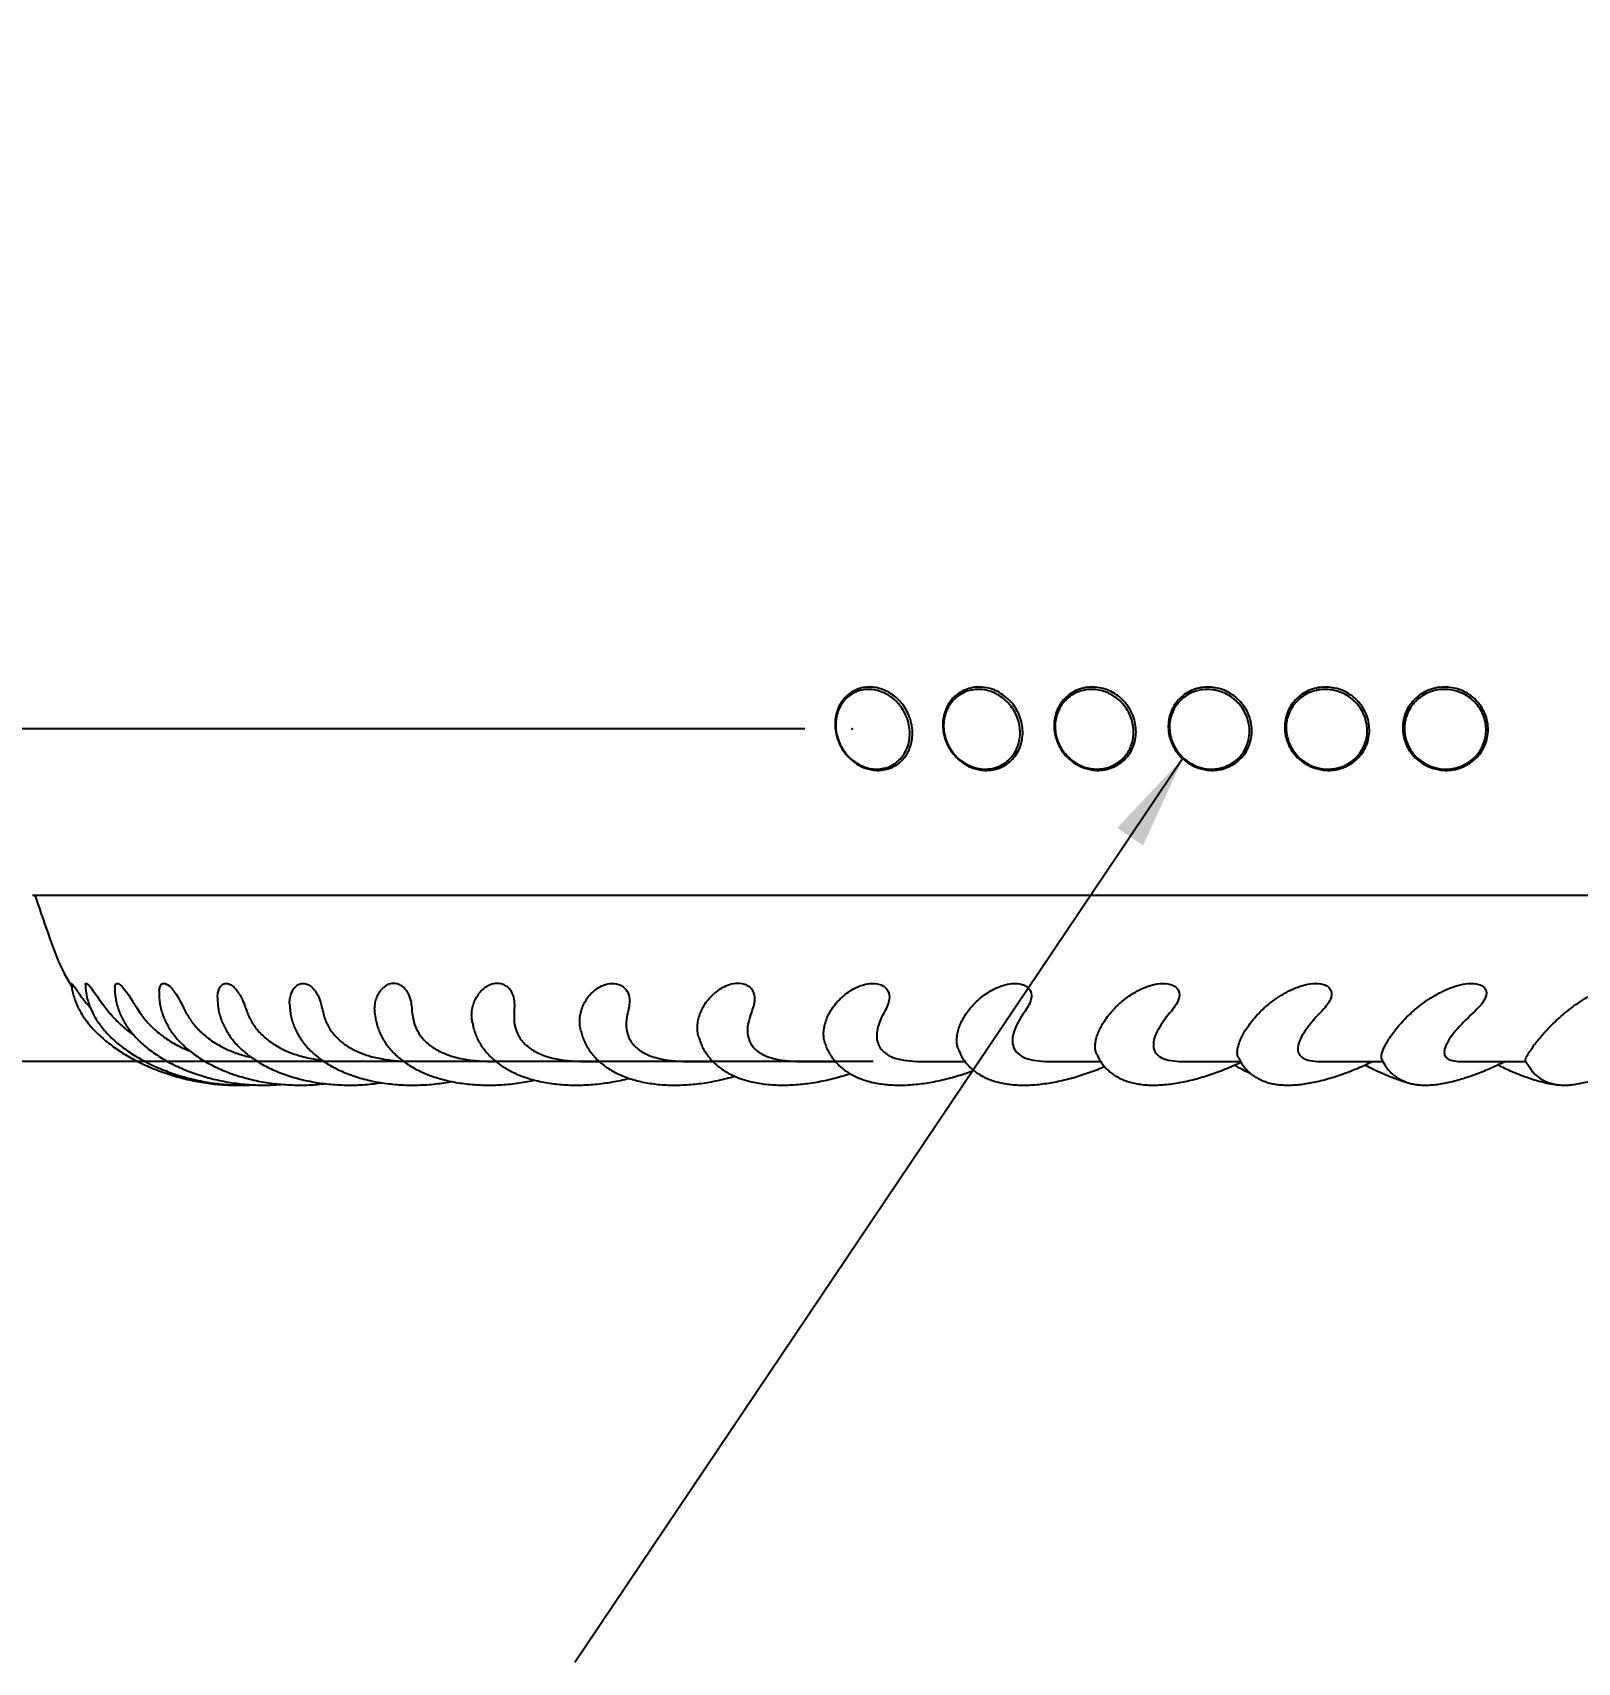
# Model space of a CAD drawing. Header units: millimetres. Extents: x 10 to 459, y 8 to 584.
# Drawn here: x 56.84 to 89.36, y 299.15 to 333.46 of the extents above; entities that cross this region are included whole.
import ezdxf

# ---------------------------------------------------------------- set-up
doc = ezdxf.new("R2010")
doc.units = ezdxf.units.MM
doc.header["$PDSIZE"] = -1
doc.layers.add('DIMENSIONS', color=2, linetype='Continuous')
doc.layers.add('TEXT', color=2, linetype='Continuous')
doc.layers.add('OUTLINE', color=7, linetype='Continuous', lineweight=25)
doc.styles.add('SLDTEXTSTYLE0', font='TXT', dxfattribs={"width": 0.75})
doc.dimstyles.new('SLDDIMSTYLE12', dxfattribs={"dimtxt": 0.18, "dimasz": 2, "dimexe": 0, "dimexo": 0.0625, "dimgap": 0, "dimtad": 0, "dimtih": 1, "dimtoh": 1, "dimdec": 0, "dimrnd": 1e-09, "dimzin": 0, "dimdsep": 46, "dimtxsty": 'Standard', "dimsah": 1, "dimcen": 0.09, "dimadec": 0, "dimazin": 0, "dimtfac": 2, "dimtdec": 0, "dimtofl": 0, "dimtmove": 0, "dimatfit": 3, "dimfxl": 0, "dimfrac": 2, "dimtolj": 1, "dimtzin": 0, "dimarcsym": 0})
doc.dimstyles.new('SLDDIMSTYLE5', dxfattribs={"dimtxt": 3.5, "dimasz": 2, "dimexe": 0, "dimexo": 0.0625, "dimgap": 0.875, "dimtad": 1, "dimrnd": 1e-09, "dimzin": 12, "dimdsep": 46, "dimtxsty": 'SLDTEXTSTYLE0', "dimsah": 1, "dimcen": 0.09, "dimadec": 0, "dimazin": 3, "dimtfac": 1, "dimtofl": 0, "dimtmove": 0, "dimatfit": 3, "dimfxl": 0, "dimfrac": 2, "dimtolj": 1, "dimtzin": 12, "dimarcsym": 0})

# ---------------------------------------------------------------- blocks, each defined once
blk = doc.blocks.new('_D_30')
at = {"layer": 'DIMENSIONS'}
for p, q in [((73.093, 318.805), (38.668, 318.805)), ((40.668, 318.805), (40.668, 311.805)), ((74.53, 311.805), (38.668, 311.805))]:
    blk.add_line(p, q, dxfattribs=at)
for points in [[(40.668, 318.805), (40.168, 316.805), (41.168, 316.805)], [(40.668, 311.805), (41.168, 313.805), (40.168, 313.805)]]:
    blk.add_solid(points, dxfattribs=at)
at = {"layer": 'DIMENSIONS', "insert": (36.156, 314.012), "char_height": 3.5, "attachment_point": 1, "rotation": 90, "style": 'SLDTEXTSTYLE0'}
blk.add_mtext('7', dxfattribs=at)
blk = doc.blocks.new('_D_31')
at = {"layer": 'DIMENSIONS'}
for p, q in [((61.469, 339.905), (30.879, 339.905)), ((32.879, 339.905), (32.879, 311.805)), ((74.53, 311.805), (30.879, 311.805))]:
    blk.add_line(p, q, dxfattribs=at)
for points in [[(32.879, 339.905), (32.379, 337.905), (33.379, 337.905)], [(32.879, 311.805), (33.379, 313.805), (32.379, 313.805)]]:
    blk.add_solid(points, dxfattribs=at)
at = {"layer": 'DIMENSIONS', "insert": (28.367, 321.329), "char_height": 3.5, "attachment_point": 1, "rotation": 90, "style": 'SLDTEXTSTYLE0'}
blk.add_mtext('28,1', dxfattribs=at)

msp = doc.modelspace()

# ---------------------------------------------------------------- linework, layer by layer
msp.add_point((74.093, 318.805))
at = {"color": 7, "linetype": 'Continuous', "lineweight": 18}
msp.add_point((89.085, 311.305), dxfattribs=at)
at = {"layer": 'OUTLINE'}
for p, q in [((56.838, 315.305), (121.331, 315.305)), ((60.734, 313.157), (60.739, 313.24)), ((60.732, 313.157), (60.732, 313.14)), ((62.251, 312.984), (62.253, 312.946)), ((64.045, 312.802), (64.051, 312.756)), ((66.097, 312.621), (66.106, 312.575)), ((68.38, 312.449), (68.391, 312.407)), ((70.868, 312.293), (70.882, 312.253)), ((73.53, 312.158), (73.546, 312.115)), ((76.332, 312.044), (76.354, 311.995)), ((79.241, 311.954), (79.272, 311.891)), ((82.223, 311.886), (82.267, 311.803)), ((85.243, 311.839), (85.306, 311.731)), ((66.509, 311.805), (66.586, 311.805)), ((68.449, 311.805), (68.762, 311.805)), ((70.616, 311.805), (71.153, 311.805)), ((72.985, 311.805), (73.731, 311.805)), ((75.53, 311.805), (76.464, 311.805)), ((78.224, 311.805), (79.318, 311.805)), ((81.037, 311.805), (82.266, 311.805)), ((83.938, 311.805), (85.263, 311.805)), ((86.896, 311.805), (88.273, 311.805)), ((88.268, 311.813), (88.354, 311.673))]:
    msp.add_line(p, q, dxfattribs=at)
at = {"layer": 'OUTLINE', "flags": 128}
for points in [[(57.953, 313.417), (57.952, 313.429), (57.958, 313.443), (57.972, 313.446), (57.999, 313.429), (58.033, 313.395), (58.068, 313.353), (58.108, 313.3), (58.157, 313.232), (58.194, 313.181), (58.228, 313.132), (58.316, 313.009), (58.398, 312.9), (58.451, 312.834), (58.451, 312.834)], [(58.572, 313.365), (58.573, 313.395), (58.586, 313.429), (58.611, 313.446), (58.641, 313.442), (58.684, 313.416), (58.723, 313.38), (58.768, 313.328), (58.809, 313.274), (58.863, 313.196), (58.906, 313.131), (58.944, 313.07), (59.022, 312.945), (59.095, 312.834), (59.095, 312.834)], [(59.504, 313.284), (59.507, 313.335), (59.521, 313.383), (59.545, 313.42), (59.58, 313.443), (59.631, 313.443), (59.673, 313.425), (59.725, 313.387), (59.768, 313.343), (59.811, 313.29), (59.86, 313.219), (59.894, 313.162), (59.924, 313.109), (59.977, 313.009), (60.023, 312.919), (60.066, 312.835), (60.067, 312.834), (60.067, 312.834)]]:
    msp.add_lwpolyline(points, dxfattribs=at)
at = {"layer": 'OUTLINE'}
for centre, radius, start, end in [((94.835, 327.805), 39.953, 198.2324, 200.0544), ((60.592, 315.305), 3.5, 200.0544, 212.8808)]:
    msp.add_arc(centre, radius, start, end, dxfattribs=at)
for points, knots in [([(74.012, 318.211), (73.979, 318.249), (73.913, 318.324), (73.835, 318.456), (73.777, 318.596), (73.74, 318.743), (73.727, 318.891), (73.736, 319.037), (73.769, 319.176), (73.823, 319.305), (73.898, 319.42), (73.991, 319.517), (74.1, 319.595), (74.222, 319.65), (74.353, 319.681), (74.489, 319.688), (74.627, 319.669), (74.763, 319.626), (74.893, 319.56), (75.013, 319.472), (75.119, 319.365), (75.21, 319.243), (75.281, 319.108), (75.331, 318.965), (75.359, 318.817), (75.364, 318.669), (75.345, 318.526), (75.305, 318.389), (75.242, 318.265), (75.16, 318.156), (75.06, 318.066), (74.946, 317.997), (74.82, 317.95), (74.687, 317.928), (74.549, 317.931), (74.411, 317.959), (74.278, 318.011), (74.14, 318.091), (74.058, 318.168), (74.012, 318.211)], [0, 0, 0, 0, 0.0268133, 0.0536269, 0.0804364, 0.1072515, 0.1340474, 0.1608431, 0.1876342, 0.2144294, 0.2412372, 0.2680474, 0.2948919, 0.321737, 0.3486175, 0.3754979, 0.4024001, 0.4293013, 0.4562016, 0.4830999, 0.5099739, 0.5368504, 0.5636878, 0.590524, 0.6173316, 0.6441357, 0.6709259, 0.6977162, 0.7245161, 0.7513186, 0.7781518, 0.8049838, 0.8318529, 0.8587231, 0.8856213, 0.9125191, 0.9394225, 0.9663253, 1, 1, 1, 1]), ([(74.038, 318.201), (73.957, 318.279), (73.891, 318.371), (73.792, 318.574), (73.76, 318.684), (73.738, 318.903), (73.746, 319.014), (73.803, 319.216), (73.851, 319.31), (73.977, 319.465), (74.057, 319.528), (74.235, 319.612), (74.333, 319.634), (74.538, 319.635), (74.641, 319.614), (74.837, 319.531), (74.93, 319.469), (75.089, 319.315), (75.157, 319.221), (75.256, 319.02), (75.287, 318.909), (75.31, 318.69), (75.302, 318.58), (75.245, 318.377), (75.198, 318.284), (75.069, 318.127), (74.991, 318.065), (74.811, 317.98), (74.712, 317.958), (74.409, 317.956), (74.199, 318.045), (74.038, 318.201)], [0, 0, 0, 0, 0.0625, 0.0625, 0.125, 0.125, 0.1875, 0.1875, 0.25, 0.25, 0.3125, 0.3125, 0.375, 0.375, 0.4375, 0.4375, 0.5, 0.5, 0.5625, 0.5625, 0.625, 0.625, 0.6875, 0.6875, 0.75, 0.75, 0.8125, 0.8125, 0.875, 0.875, 1, 1, 1, 1]), ([(76.28, 318.208), (76.197, 318.292), (76.13, 318.391), (76.035, 318.606), (76.007, 318.722), (75.994, 318.951), (76.01, 319.065), (76.082, 319.273), (76.139, 319.369), (76.285, 319.525), (76.375, 319.587), (76.573, 319.668), (76.681, 319.688), (76.902, 319.68), (77.012, 319.654), (77.221, 319.559), (77.317, 319.491), (77.481, 319.325), (77.55, 319.225), (77.645, 319.011), (77.674, 318.895), (77.686, 318.666), (77.671, 318.552), (77.598, 318.342), (77.542, 318.248), (77.394, 318.089), (77.305, 318.028), (77.106, 317.946), (76.997, 317.927), (76.669, 317.938), (76.446, 318.038), (76.28, 318.208)], [0, 0, 0, 0, 0.0625, 0.0625, 0.125, 0.125, 0.1875, 0.1875, 0.25, 0.25, 0.3125, 0.3125, 0.375, 0.375, 0.4375, 0.4375, 0.5, 0.5, 0.5625, 0.5625, 0.625, 0.625, 0.6875, 0.6875, 0.75, 0.75, 0.8125, 0.8125, 0.875, 0.875, 1, 1, 1, 1]), ([(76.297, 318.211), (76.217, 318.29), (76.151, 318.383), (76.056, 318.588), (76.027, 318.698), (76.011, 318.917), (76.024, 319.027), (76.09, 319.228), (76.143, 319.321), (76.279, 319.473), (76.364, 319.534), (76.552, 319.616), (76.654, 319.636), (76.866, 319.633), (76.972, 319.61), (77.172, 319.524), (77.266, 319.46), (77.425, 319.304), (77.492, 319.209), (77.587, 319.006), (77.616, 318.896), (77.632, 318.677), (77.619, 318.567), (77.554, 318.365), (77.501, 318.273), (77.363, 318.118), (77.279, 318.058), (77.091, 317.976), (76.987, 317.956), (76.673, 317.96), (76.459, 318.052), (76.297, 318.211)], [0, 0, 0, 0, 0.0625, 0.0625, 0.125, 0.125, 0.1875, 0.1875, 0.25, 0.25, 0.3125, 0.3125, 0.375, 0.375, 0.4375, 0.4375, 0.5, 0.5, 0.5625, 0.5625, 0.625, 0.625, 0.6875, 0.6875, 0.75, 0.75, 0.8125, 0.8125, 0.875, 0.875, 1, 1, 1, 1]), ([(78.62, 318.205), (78.536, 318.29), (78.469, 318.388), (78.374, 318.603), (78.347, 318.719), (78.338, 318.948), (78.356, 319.062), (78.433, 319.271), (78.493, 319.367), (78.645, 319.524), (78.738, 319.586), (78.943, 319.668), (79.054, 319.687), (79.281, 319.681), (79.394, 319.655), (79.607, 319.561), (79.705, 319.493), (79.871, 319.327), (79.939, 319.227), (80.034, 319.014), (80.061, 318.898), (80.071, 318.669), (80.053, 318.555), (79.975, 318.345), (79.916, 318.25), (79.762, 318.091), (79.669, 318.029), (79.464, 317.947), (79.352, 317.928), (79.015, 317.937), (78.788, 318.037), (78.62, 318.205)], [0, 0, 0, 0, 0.0625, 0.0625, 0.125, 0.125, 0.1875, 0.1875, 0.25, 0.25, 0.3125, 0.3125, 0.375, 0.375, 0.4375, 0.4375, 0.5, 0.5, 0.5625, 0.5625, 0.625, 0.625, 0.6875, 0.6875, 0.75, 0.75, 0.8125, 0.8125, 0.875, 0.875, 1, 1, 1, 1]), ([(78.636, 318.215), (78.603, 318.25), (78.537, 318.321), (78.461, 318.446), (78.405, 318.579), (78.371, 318.719), (78.36, 318.861), (78.373, 319.001), (78.409, 319.135), (78.466, 319.26), (78.545, 319.371), (78.641, 319.466), (78.753, 319.542), (78.878, 319.598), (79.011, 319.63), (79.15, 319.639), (79.29, 319.623), (79.427, 319.585), (79.557, 319.523), (79.677, 319.442), (79.783, 319.341), (79.872, 319.226), (79.941, 319.098), (79.989, 318.961), (80.014, 318.82), (80.017, 318.679), (79.995, 318.54), (79.951, 318.409), (79.885, 318.289), (79.799, 318.183), (79.696, 318.095), (79.579, 318.026), (79.451, 317.98), (79.315, 317.956), (79.175, 317.956), (79.036, 317.98), (78.902, 318.028), (78.763, 318.102), (78.681, 318.174), (78.636, 318.215)], [0, 0, 0, 0, 0.0268057, 0.0536159, 0.0804245, 0.1072391, 0.1340307, 0.1608252, 0.1876132, 0.2144015, 0.2412054, 0.2680109, 0.2948524, 0.3216959, 0.348577, 0.3754578, 0.4023627, 0.4292677, 0.4561741, 0.4830772, 0.5099552, 0.5368354, 0.5636724, 0.5905137, 0.6173174, 0.6441198, 0.670909, 0.6976941, 0.7244896, 0.7512864, 0.7781132, 0.8049444, 0.8318136, 0.8586826, 0.8855833, 0.9124844, 0.939392, 0.9663004, 1, 1, 1, 1]), ([(81.018, 318.204), (80.934, 318.289), (80.867, 318.387), (80.774, 318.602), (80.748, 318.717), (80.743, 318.946), (80.763, 319.061), (80.845, 319.27), (80.908, 319.366), (81.066, 319.523), (81.162, 319.585), (81.373, 319.667), (81.486, 319.687), (81.718, 319.681), (81.833, 319.655), (82.048, 319.562), (82.147, 319.494), (82.314, 319.328), (82.382, 319.229), (82.475, 319.015), (82.501, 318.899), (82.507, 318.67), (82.487, 318.556), (82.404, 318.346), (82.342, 318.251), (82.182, 318.092), (82.087, 318.03), (81.876, 317.947), (81.761, 317.928), (81.417, 317.937), (81.187, 318.036), (81.018, 318.204)], [0, 0, 0, 0, 0.0625, 0.0625, 0.125, 0.125, 0.1875, 0.1875, 0.25, 0.25, 0.3125, 0.3125, 0.375, 0.375, 0.4375, 0.4375, 0.5, 0.5, 0.5625, 0.5625, 0.625, 0.625, 0.6875, 0.6875, 0.75, 0.75, 0.8125, 0.8125, 0.875, 0.875, 1, 1, 1, 1]), ([(81.036, 318.217), (80.955, 318.297), (80.891, 318.391), (80.8, 318.596), (80.776, 318.707), (80.769, 318.926), (80.788, 319.035), (80.866, 319.235), (80.926, 319.327), (81.077, 319.479), (81.168, 319.539), (81.37, 319.618), (81.478, 319.637), (81.7, 319.632), (81.809, 319.608), (82.016, 319.519), (82.111, 319.455), (82.271, 319.297), (82.336, 319.202), (82.426, 318.998), (82.451, 318.887), (82.458, 318.668), (82.439, 318.559), (82.361, 318.357), (82.301, 318.266), (82.149, 318.113), (82.058, 318.054), (81.857, 317.974), (81.747, 317.955), (81.418, 317.962), (81.197, 318.056), (81.036, 318.217)], [0, 0, 0, 0, 0.0625, 0.0625, 0.125, 0.125, 0.1875, 0.1875, 0.25, 0.25, 0.3125, 0.3125, 0.375, 0.375, 0.4375, 0.4375, 0.5, 0.5, 0.5625, 0.5625, 0.625, 0.625, 0.6875, 0.6875, 0.75, 0.75, 0.8125, 0.8125, 0.875, 0.875, 1, 1, 1, 1]), ([(83.462, 318.204), (83.378, 318.288), (83.312, 318.387), (83.221, 318.602), (83.197, 318.717), (83.195, 318.946), (83.218, 319.061), (83.305, 319.27), (83.371, 319.366), (83.534, 319.523), (83.632, 319.585), (83.847, 319.667), (83.963, 319.687), (84.198, 319.681), (84.314, 319.655), (84.531, 319.562), (84.63, 319.494), (84.796, 319.328), (84.863, 319.229), (84.954, 319.015), (84.978, 318.899), (84.98, 318.671), (84.958, 318.556), (84.87, 318.346), (84.805, 318.251), (84.64, 318.092), (84.543, 318.03), (84.327, 317.947), (84.211, 317.928), (83.862, 317.937), (83.63, 318.036), (83.462, 318.204)], [0, 0, 0, 0, 0.0625, 0.0625, 0.125, 0.125, 0.1875, 0.1875, 0.25, 0.25, 0.3125, 0.3125, 0.375, 0.375, 0.4375, 0.4375, 0.5, 0.5, 0.5625, 0.5625, 0.625, 0.625, 0.6875, 0.6875, 0.75, 0.75, 0.8125, 0.8125, 0.875, 0.875, 1, 1, 1, 1]), ([(83.483, 318.217), (83.402, 318.298), (83.339, 318.392), (83.251, 318.597), (83.228, 318.708), (83.226, 318.927), (83.247, 319.036), (83.33, 319.236), (83.393, 319.328), (83.549, 319.479), (83.643, 319.539), (83.848, 319.618), (83.959, 319.637), (84.184, 319.632), (84.295, 319.608), (84.502, 319.519), (84.597, 319.454), (84.756, 319.296), (84.821, 319.201), (84.908, 318.997), (84.932, 318.886), (84.934, 318.667), (84.913, 318.558), (84.83, 318.356), (84.768, 318.265), (84.611, 318.113), (84.517, 318.053), (84.311, 317.974), (84.2, 317.955), (83.866, 317.963), (83.644, 318.057), (83.483, 318.217)], [0, 0, 0, 0, 0.0625, 0.0625, 0.125, 0.125, 0.1875, 0.1875, 0.25, 0.25, 0.3125, 0.3125, 0.375, 0.375, 0.4375, 0.4375, 0.5, 0.5, 0.5625, 0.5625, 0.625, 0.625, 0.6875, 0.6875, 0.75, 0.75, 0.8125, 0.8125, 0.875, 0.875, 1, 1, 1, 1]), ([(85.937, 318.204), (85.854, 318.288), (85.789, 318.387), (85.701, 318.602), (85.679, 318.717), (85.681, 318.946), (85.706, 319.061), (85.798, 319.269), (85.866, 319.365), (86.033, 319.523), (86.134, 319.585), (86.352, 319.667), (86.469, 319.687), (86.706, 319.681), (86.822, 319.655), (87.039, 319.562), (87.138, 319.494), (87.303, 319.328), (87.369, 319.229), (87.456, 319.016), (87.479, 318.9), (87.477, 318.671), (87.452, 318.556), (87.36, 318.346), (87.293, 318.251), (87.124, 318.092), (87.024, 318.03), (86.806, 317.948), (86.688, 317.928), (86.336, 317.937), (86.104, 318.036), (85.937, 318.204)], [0, 0, 0, 0, 0.0625, 0.0625, 0.125, 0.125, 0.1875, 0.1875, 0.25, 0.25, 0.3125, 0.3125, 0.375, 0.375, 0.4375, 0.4375, 0.5, 0.5, 0.5625, 0.5625, 0.625, 0.625, 0.6875, 0.6875, 0.75, 0.75, 0.8125, 0.8125, 0.875, 0.875, 1, 1, 1, 1]), ([(85.952, 318.229), (85.873, 318.311), (85.813, 318.406), (85.732, 318.613), (85.713, 318.723), (85.719, 318.942), (85.744, 319.052), (85.835, 319.25), (85.902, 319.341), (86.065, 319.488), (86.162, 319.547), (86.372, 319.622), (86.484, 319.639), (86.711, 319.629), (86.822, 319.603), (87.028, 319.51), (87.121, 319.444), (87.276, 319.283), (87.338, 319.187), (87.418, 318.982), (87.438, 318.87), (87.432, 318.651), (87.407, 318.542), (87.315, 318.343), (87.25, 318.253), (87.085, 318.103), (86.989, 318.046), (86.778, 317.97), (86.665, 317.953), (86.329, 317.967), (86.108, 318.066), (85.952, 318.229)], [0, 0, 0, 0, 0.0625, 0.0625, 0.125, 0.125, 0.1875, 0.1875, 0.25, 0.25, 0.3125, 0.3125, 0.375, 0.375, 0.4375, 0.4375, 0.5, 0.5, 0.5625, 0.5625, 0.625, 0.625, 0.6875, 0.6875, 0.75, 0.75, 0.8125, 0.8125, 0.875, 0.875, 1, 1, 1, 1]), ([(57.654, 313.443), (57.654, 313.445), (57.655, 313.449), (57.664, 313.44), (57.684, 313.415), (57.716, 313.371), (57.757, 313.312), (57.807, 313.242), (57.864, 313.166), (57.924, 313.087), (57.989, 313.007), (58.033, 312.956), (58.058, 312.927)], [0, 0, 0, 0, 0.080382, 0.179085, 0.270078, 0.361918, 0.442512, 0.512256, 0.62729, 0.738064, 0.84916, 1, 1, 1, 1]), ([(57.655, 313.443), (57.657, 313.417), (57.663, 313.35), (57.685, 313.244), (57.718, 313.126), (57.764, 313.007), (57.822, 312.889), (57.891, 312.772), (57.972, 312.655), (58.064, 312.541), (58.168, 312.428), (58.282, 312.319), (58.405, 312.215), (58.536, 312.114), (58.674, 312.019), (58.819, 311.929), (58.97, 311.844), (59.126, 311.765), (59.287, 311.692), (59.452, 311.624), (59.62, 311.562), (59.79, 311.507), (59.963, 311.457), (60.137, 311.415), (60.312, 311.379), (60.488, 311.35), (60.662, 311.327), (60.837, 311.312), (61.009, 311.305), (61.124, 311.304), (61.18, 311.306), (61.181, 311.306)], [0, 0, 0, 0, 0.021194, 0.052781, 0.085058, 0.118172, 0.152236, 0.187292, 0.223278, 0.260045, 0.29737, 0.335003, 0.372719, 0.410343, 0.447809, 0.485084, 0.522172, 0.559087, 0.595856, 0.632507, 0.669072, 0.705581, 0.74207, 0.778568, 0.815098, 0.851691, 0.888383, 0.925207, 0.962198, 0.999392, 1, 1, 1, 1]), ([(57.953, 313.417), (57.953, 313.392), (57.954, 313.327), (57.969, 313.222), (57.995, 313.102), (58.032, 312.983), (58.082, 312.865), (58.142, 312.747), (58.215, 312.631), (58.299, 312.517), (58.395, 312.405), (58.501, 312.296), (58.618, 312.191), (58.744, 312.09), (58.878, 311.995), (59.02, 311.905), (59.168, 311.82), (59.322, 311.742), (59.482, 311.669), (59.646, 311.603), (59.813, 311.543), (59.984, 311.489), (60.158, 311.442), (60.333, 311.401), (60.51, 311.368), (60.688, 311.341), (60.865, 311.321), (61.042, 311.309), (61.218, 311.304), (61.36, 311.305), (61.443, 311.311), (61.469, 311.312)], [0, 0, 0, 0, 0.019385, 0.050536, 0.082097, 0.114235, 0.147092, 0.180772, 0.215328, 0.250731, 0.286875, 0.323583, 0.360659, 0.397909, 0.435148, 0.472286, 0.509279, 0.546115, 0.582797, 0.619344, 0.65578, 0.692131, 0.728425, 0.764693, 0.800962, 0.837257, 0.873603, 0.910034, 0.946579, 0.98327, 1, 1, 1, 1]), ([(58.572, 313.365), (58.571, 313.346), (58.569, 313.287), (58.577, 313.186), (58.597, 313.066), (58.628, 312.946), (58.671, 312.827), (58.725, 312.71), (58.79, 312.594), (58.867, 312.48), (58.956, 312.369), (59.056, 312.261), (59.166, 312.157), (59.287, 312.057), (59.417, 311.962), (59.555, 311.872), (59.7, 311.789), (59.852, 311.712), (60.01, 311.641), (60.173, 311.576), (60.34, 311.518), (60.511, 311.467), (60.685, 311.423), (60.861, 311.385), (61.039, 311.355), (61.218, 311.331), (61.397, 311.315), (61.576, 311.306), (61.754, 311.304), (61.92, 311.309), (62.026, 311.318), (62.074, 311.322)], [0, 0, 0, 0, 0.01478, 0.045881, 0.077158, 0.108785, 0.140916, 0.173682, 0.207192, 0.241497, 0.276588, 0.312389, 0.348758, 0.385525, 0.42251, 0.459554, 0.496542, 0.53342, 0.570161, 0.606769, 0.64325, 0.679625, 0.715917, 0.752151, 0.788353, 0.824554, 0.860775, 0.89704, 0.933379, 0.969819, 1, 1, 1, 1]), ([(59.503, 313.285), (59.502, 313.276), (59.498, 313.226), (59.502, 313.135), (59.517, 313.013), (59.543, 312.893), (59.581, 312.774), (59.63, 312.656), (59.691, 312.541), (59.762, 312.429), (59.845, 312.319), (59.939, 312.213), (60.045, 312.11), (60.16, 312.012), (60.286, 311.918), (60.421, 311.831), (60.564, 311.749), (60.714, 311.674), (60.87, 311.606), (61.031, 311.544), (61.198, 311.489), (61.368, 311.441), (61.541, 311.4), (61.718, 311.367), (61.896, 311.34), (62.076, 311.321), (62.256, 311.309), (62.436, 311.304), (62.616, 311.306), (62.794, 311.317), (62.917, 311.328), (62.98, 311.337), (62.985, 311.338)], [0, 0, 0, 0, 0.006869, 0.038263, 0.069648, 0.101178, 0.133025, 0.165332, 0.198235, 0.231836, 0.266187, 0.301294, 0.337091, 0.373454, 0.410224, 0.447242, 0.484358, 0.521441, 0.558435, 0.59531, 0.632061, 0.668693, 0.705222, 0.741669, 0.778059, 0.814416, 0.850767, 0.887137, 0.923546, 0.960023, 0.996595, 1, 1, 1, 1]), ([(60.739, 313.24), (60.749, 313.306), (60.773, 313.365), (60.833, 313.424), (60.857, 313.438), (60.918, 313.45), (60.954, 313.447), (61.022, 313.412), (61.047, 313.395), (61.098, 313.349), (61.123, 313.319), (61.191, 313.228), (61.223, 313.166), (61.273, 313.058), (61.292, 313.009), (61.326, 312.918), (61.342, 312.875), (61.358, 312.834)], [0, 0, 0, 0, 0.25, 0.25, 0.375, 0.375, 0.5, 0.5, 0.5625, 0.5625, 0.625, 0.625, 0.75, 0.75, 0.875, 0.875, 1, 1, 1, 1]), ([(62.253, 312.984), (62.251, 313.001), (62.246, 313.059), (62.256, 313.146), (62.277, 313.211), (62.286, 313.24)], [0, 0, 0, 0, 0.181436, 0.625974, 1, 1, 1, 1]), ([(62.286, 313.24), (62.31, 313.306), (62.348, 313.364), (62.43, 313.423), (62.461, 313.438), (62.535, 313.45), (62.579, 313.447), (62.655, 313.413), (62.682, 313.396), (62.736, 313.35), (62.763, 313.321), (62.829, 313.229), (62.857, 313.167), (62.897, 313.059), (62.911, 313.01), (62.933, 312.918), (62.943, 312.875), (62.952, 312.834)], [0, 0, 0, 0, 0.25, 0.25, 0.375, 0.375, 0.5, 0.5, 0.5625, 0.5625, 0.625, 0.625, 0.75, 0.75, 0.875, 0.875, 1, 1, 1, 1]), ([(64.047, 312.802), (64.044, 312.831), (64.035, 312.902), (64.044, 313.013), (64.072, 313.132), (64.108, 313.204), (64.127, 313.24)], [0, 0, 0, 0, 0.184569, 0.453674, 0.722754, 1, 1, 1, 1]), ([(64.832, 312.834), (64.83, 312.875), (64.827, 312.918), (64.817, 313.01), (64.809, 313.059), (64.78, 313.167), (64.756, 313.229), (64.692, 313.321), (64.665, 313.35), (64.608, 313.397), (64.578, 313.413), (64.495, 313.447), (64.445, 313.45), (64.357, 313.438), (64.319, 313.423), (64.216, 313.364), (64.165, 313.306), (64.127, 313.24)], [0, 0, 0, 0, 0.125, 0.125, 0.25, 0.25, 0.375, 0.375, 0.4375, 0.4375, 0.5, 0.5, 0.625, 0.625, 0.75, 0.75, 1, 1, 1, 1]), ([(66.098, 312.621), (66.092, 312.654), (66.079, 312.727), (66.081, 312.843), (66.102, 312.966), (66.148, 313.104), (66.207, 313.19), (66.241, 313.24)], [0, 0, 0, 0, 0.151244, 0.3391102, 0.5326787, 0.726224, 1, 1, 1, 1]), ([(66.978, 312.834), (66.982, 312.875), (66.986, 312.918), (66.988, 313.009), (66.987, 313.057), (66.969, 313.166), (66.951, 313.228), (66.889, 313.32), (66.862, 313.35), (66.803, 313.396), (66.772, 313.413), (66.681, 313.447), (66.625, 313.45), (66.525, 313.438), (66.48, 313.423), (66.358, 313.364), (66.293, 313.306), (66.241, 313.24)], [0, 0, 0, 0, 0.125, 0.125, 0.25, 0.25, 0.375, 0.375, 0.4375, 0.4375, 0.5, 0.5, 0.625, 0.625, 0.75, 0.75, 1, 1, 1, 1]), ([(68.381, 312.449), (68.373, 312.484), (68.356, 312.558), (68.353, 312.676), (68.367, 312.799), (68.401, 312.924), (68.454, 313.04), (68.521, 313.147), (68.578, 313.209), (68.606, 313.24)], [0, 0, 0, 0, 0.1331121, 0.2804928, 0.4278746, 0.5796408, 0.7313878, 0.8652185, 1, 1, 1, 1]), ([(68.606, 313.24), (68.67, 313.306), (68.748, 313.364), (68.89, 313.423), (68.94, 313.438), (69.051, 313.45), (69.113, 313.447), (69.209, 313.413), (69.242, 313.396), (69.302, 313.349), (69.328, 313.32), (69.387, 313.228), (69.399, 313.166), (69.407, 313.058), (69.402, 313.009), (69.387, 312.918), (69.377, 312.875), (69.367, 312.834)], [0, 0, 0, 0, 0.25, 0.25, 0.375, 0.375, 0.5, 0.5, 0.5625, 0.5625, 0.625, 0.625, 0.75, 0.75, 0.875, 0.875, 1, 1, 1, 1]), ([(70.869, 312.293), (70.868, 312.295), (70.853, 312.33), (70.84, 312.407), (70.831, 312.522), (70.842, 312.643), (70.871, 312.766), (70.92, 312.89), (70.989, 313.014), (71.079, 313.133), (71.156, 313.204), (71.195, 313.24)], [0, 0, 0, 0, 0.005277, 0.127227, 0.249181, 0.371058, 0.492938, 0.618399, 0.743856, 0.871339, 1, 1, 1, 1]), ([(71.971, 312.834), (71.988, 312.875), (72.005, 312.918), (72.032, 313.01), (72.043, 313.059), (72.046, 313.168), (72.038, 313.229), (71.983, 313.322), (71.957, 313.351), (71.897, 313.396), (71.863, 313.413), (71.761, 313.447), (71.695, 313.45), (71.574, 313.438), (71.518, 313.423), (71.36, 313.364), (71.272, 313.306), (71.195, 313.24)], [0, 0, 0, 0, 0.125, 0.125, 0.25, 0.25, 0.375, 0.375, 0.4375, 0.4375, 0.5, 0.5, 0.625, 0.625, 0.75, 0.75, 1, 1, 1, 1]), ([(73.531, 312.158), (73.528, 312.166), (73.511, 312.203), (73.496, 312.279), (73.487, 312.387), (73.497, 312.502), (73.525, 312.621), (73.57, 312.744), (73.635, 312.869), (73.723, 312.996), (73.835, 313.123), (73.931, 313.201), (73.98, 313.24)], [0, 0, 0, 0, 0.026501, 0.128284, 0.232872, 0.33746, 0.441905, 0.546359, 0.653854, 0.761338, 0.880028, 1, 1, 1, 1]), ([(73.98, 313.24), (74.067, 313.306), (74.168, 313.364), (74.341, 313.423), (74.402, 313.438), (74.531, 313.45), (74.602, 313.447), (74.707, 313.413), (74.741, 313.396), (74.802, 313.35), (74.827, 313.321), (74.877, 313.229), (74.879, 313.167), (74.865, 313.059), (74.849, 313.01), (74.809, 312.918), (74.786, 312.875), (74.763, 312.834)], [0, 0, 0, 0, 0.25, 0.25, 0.375, 0.375, 0.5, 0.5, 0.5625, 0.5625, 0.625, 0.625, 0.75, 0.75, 0.875, 0.875, 1, 1, 1, 1]), ([(76.334, 312.045), (76.326, 312.061), (76.308, 312.103), (76.293, 312.184), (76.291, 312.283), (76.305, 312.392), (76.336, 312.507), (76.384, 312.627), (76.45, 312.75), (76.528, 312.866), (76.615, 312.971), (76.708, 313.066), (76.811, 313.157), (76.891, 313.212), (76.93, 313.24)], [0, 0, 0, 0, 0.056434, 0.145896, 0.237862, 0.329829, 0.421052, 0.512268, 0.606058, 0.699844, 0.774089, 0.84833, 0.924169, 1, 1, 1, 1]), ([(76.93, 313.24), (77.028, 313.305), (77.139, 313.364), (77.324, 313.423), (77.389, 313.438), (77.528, 313.45), (77.601, 313.447), (77.708, 313.413), (77.744, 313.396), (77.803, 313.35), (77.827, 313.32), (77.872, 313.228), (77.868, 313.167), (77.843, 313.058), (77.821, 313.01), (77.77, 312.918), (77.741, 312.875), (77.712, 312.834)], [0, 0, 0, 0, 0.25, 0.25, 0.375, 0.375, 0.5, 0.5, 0.5625, 0.5625, 0.625, 0.625, 0.75, 0.75, 0.875, 0.875, 1, 1, 1, 1]), ([(79.242, 311.954), (79.234, 311.974), (79.215, 312.014), (79.206, 312.091), (79.208, 312.181), (79.227, 312.281), (79.261, 312.39), (79.312, 312.504), (79.378, 312.624), (79.463, 312.747), (79.558, 312.863), (79.66, 312.969), (79.766, 313.064), (79.882, 313.156), (79.97, 313.212), (80.014, 313.24)], [0, 0, 0, 0, 0.072114, 0.1523, 0.232485, 0.314916, 0.397344, 0.479091, 0.560829, 0.644879, 0.72892, 0.795961, 0.863001, 0.9315, 1, 1, 1, 1]), ([(80.014, 313.24), (80.122, 313.306), (80.241, 313.364), (80.436, 313.423), (80.503, 313.438), (80.646, 313.45), (80.721, 313.448), (80.831, 313.414), (80.867, 313.397), (80.926, 313.352), (80.949, 313.322), (80.989, 313.23), (80.981, 313.168), (80.945, 313.059), (80.917, 313.01), (80.855, 312.918), (80.82, 312.875), (80.785, 312.834)], [0, 0, 0, 0, 0.25, 0.25, 0.375, 0.375, 0.5, 0.5, 0.5625, 0.5625, 0.625, 0.625, 0.75, 0.75, 0.875, 0.875, 1, 1, 1, 1]), ([(82.224, 311.887), (82.221, 311.891), (82.209, 311.911), (82.199, 311.958), (82.198, 312.028), (82.212, 312.112), (82.241, 312.206), (82.284, 312.308), (82.341, 312.417), (82.415, 312.533), (82.505, 312.654), (82.61, 312.777), (82.732, 312.901), (82.873, 313.023), (83.027, 313.138), (83.141, 313.207), (83.197, 313.24)], [0, 0, 0, 0, 0.024479, 0.097973, 0.171466, 0.247111, 0.322752, 0.396117, 0.469481, 0.544863, 0.620242, 0.695626, 0.771005, 0.84874, 0.92646, 1, 1, 1, 1]), ([(83.197, 313.24), (83.312, 313.306), (83.439, 313.364), (83.645, 313.423), (83.717, 313.438), (83.863, 313.45), (83.941, 313.447), (84.05, 313.413), (84.085, 313.396), (84.141, 313.35), (84.162, 313.321), (84.195, 313.228), (84.181, 313.167), (84.135, 313.058), (84.102, 313.01), (84.029, 312.918), (83.99, 312.875), (83.95, 312.834)], [0, 0, 0, 0, 0.25, 0.25, 0.375, 0.375, 0.5, 0.5, 0.5625, 0.5625, 0.625, 0.625, 0.75, 0.75, 0.875, 0.875, 1, 1, 1, 1]), ([(85.245, 311.84), (85.242, 311.843), (85.234, 311.855), (85.23, 311.887), (85.233, 311.938), (85.251, 312.006), (85.283, 312.086), (85.329, 312.178), (85.388, 312.277), (85.461, 312.384), (85.548, 312.499), (85.651, 312.618), (85.768, 312.741), (85.901, 312.865), (86.051, 312.988), (86.229, 313.117), (86.368, 313.196), (86.444, 313.24)], [0, 0, 0, 0, 0.024783, 0.082897, 0.150622, 0.218349, 0.288076, 0.357801, 0.425114, 0.492431, 0.561593, 0.630753, 0.699962, 0.769166, 0.840489, 0.911807, 1, 1, 1, 1]), ([(86.444, 313.24), (86.566, 313.306), (86.699, 313.364), (86.911, 313.423), (86.985, 313.438), (87.133, 313.45), (87.212, 313.447), (87.32, 313.413), (87.354, 313.396), (87.408, 313.35), (87.428, 313.321), (87.454, 313.229), (87.436, 313.167), (87.379, 313.058), (87.342, 313.01), (87.26, 312.918), (87.216, 312.875), (87.17, 312.834)], [0, 0, 0, 0, 0.25, 0.25, 0.375, 0.375, 0.5, 0.5, 0.5625, 0.5625, 0.625, 0.625, 0.75, 0.75, 0.875, 0.875, 1, 1, 1, 1]), ([(88.27, 311.814), (88.269, 311.815), (88.262, 311.818), (88.266, 311.844), (88.282, 311.888), (88.311, 311.945), (88.353, 312.015), (88.409, 312.097), (88.476, 312.189), (88.556, 312.289), (88.65, 312.397), (88.757, 312.513), (88.878, 312.633), (89.012, 312.756), (89.162, 312.88), (89.329, 313.005), (89.514, 313.128), (89.652, 313.203), (89.721, 313.24)], [0, 0, 0, 0, 0.013722, 0.091722, 0.155153, 0.218586, 0.283944, 0.349301, 0.411474, 0.473645, 0.537529, 0.601415, 0.665244, 0.729067, 0.794766, 0.860457, 0.929881, 1, 1, 1, 1]), ([(60.733, 313.14), (60.733, 313.115), (60.731, 313.05), (60.743, 312.944), (60.766, 312.822), (60.8, 312.703), (60.846, 312.587), (60.904, 312.473), (60.972, 312.362), (61.051, 312.254), (61.141, 312.15), (61.243, 312.05), (61.355, 311.954), (61.477, 311.864), (61.609, 311.779), (61.749, 311.7), (61.897, 311.629), (62.052, 311.564), (62.212, 311.506), (62.378, 311.455), (62.547, 311.412), (62.721, 311.376), (62.897, 311.347), (63.075, 311.326), (63.255, 311.311), (63.435, 311.305), (63.616, 311.305), (63.796, 311.313), (63.975, 311.329), (64.104, 311.344), (64.171, 311.355), (64.181, 311.357)], [0, 0, 0, 0, 0.019183, 0.051349, 0.083503, 0.115807, 0.148425, 0.181506, 0.215181, 0.24955, 0.284677, 0.320555, 0.357122, 0.394264, 0.431819, 0.469629, 0.507547, 0.545438, 0.583247, 0.620939, 0.658508, 0.695959, 0.733308, 0.770576, 0.807785, 0.844963, 0.882134, 0.919323, 0.956553, 0.993851, 1, 1, 1, 1]), ([(62.254, 312.946), (62.256, 312.918), (62.26, 312.849), (62.28, 312.741), (62.312, 312.622), (62.357, 312.506), (62.412, 312.394), (62.477, 312.285), (62.554, 312.179), (62.642, 312.078), (62.74, 311.981), (62.849, 311.889), (62.969, 311.802), (63.098, 311.721), (63.236, 311.647), (63.382, 311.579), (63.535, 311.519), (63.695, 311.466), (63.859, 311.42), (64.028, 311.382), (64.201, 311.352), (64.377, 311.329), (64.554, 311.313), (64.734, 311.305), (64.914, 311.305), (65.095, 311.311), (65.275, 311.325), (65.454, 311.347), (65.582, 311.366), (65.65, 311.38), (65.659, 311.382)], [0, 0, 0, 0, 0.022857, 0.056115, 0.089369, 0.1228, 0.156569, 0.19084, 0.225736, 0.261373, 0.297802, 0.335013, 0.372941, 0.411452, 0.45038, 0.489554, 0.528824, 0.568058, 0.607197, 0.646213, 0.685097, 0.72386, 0.762516, 0.801089, 0.839604, 0.878088, 0.916566, 0.955066, 0.993611, 1, 1, 1, 1]), ([(58.451, 312.834), (58.511, 312.764), (58.602, 312.66), (58.75, 312.526), (58.859, 312.435), (58.936, 312.381), (58.968, 312.359)], [0, 0, 0, 0, 0.41978, 0.633148, 0.846486, 1, 1, 1, 1]), ([(59.095, 312.834), (59.146, 312.763), (59.224, 312.657), (59.357, 312.52), (59.468, 312.42), (59.592, 312.324), (59.728, 312.232), (59.879, 312.146), (60.019, 312.077), (60.112, 312.04), (60.145, 312.027)], [0, 0, 0, 0, 0.2296754, 0.3464953, 0.463297, 0.5785366, 0.6937562, 0.8130479, 0.932317, 1, 1, 1, 1]), ([(60.067, 312.834), (60.107, 312.765), (60.168, 312.661), (60.278, 312.528), (60.373, 312.429), (60.482, 312.332), (60.606, 312.239), (60.746, 312.151), (60.926, 312.058), (61.111, 311.982), (61.294, 311.927), (61.391, 311.899), (61.443, 311.89), (61.445, 311.889)], [0, 0, 0, 0, 0.174094, 0.26256, 0.351012, 0.441476, 0.531911, 0.625577, 0.719219, 0.85578, 0.926115, 0.996452, 1, 1, 1, 1]), ([(61.358, 312.834), (61.359, 312.829), (61.375, 312.788), (61.409, 312.712), (61.469, 312.605), (61.543, 312.5), (61.63, 312.398), (61.731, 312.301), (61.849, 312.209), (61.983, 312.122), (62.127, 312.047), (62.274, 311.985), (62.423, 311.934), (62.582, 311.891), (62.75, 311.855), (62.868, 311.841), (62.927, 311.835)], [0, 0, 0, 0, 0.009828, 0.088674, 0.167509, 0.247784, 0.328042, 0.407088, 0.486117, 0.5682, 0.650266, 0.718381, 0.7865, 0.857322, 0.928156, 1, 1, 1, 1]), ([(62.952, 312.834), (62.961, 312.797), (62.979, 312.725), (63.022, 312.618), (63.077, 312.512), (63.143, 312.415), (63.219, 312.326), (63.302, 312.245), (63.398, 312.168), (63.507, 312.097), (63.627, 312.033), (63.759, 311.975), (63.903, 311.925), (64.093, 311.873), (64.336, 311.831), (64.535, 311.811), (64.639, 311.809), (64.642, 311.809)], [0, 0, 0, 0, 0.070817, 0.141625, 0.213704, 0.285772, 0.346715, 0.407655, 0.470207, 0.532748, 0.593824, 0.654894, 0.718365, 0.78184, 0.887716, 0.996199, 1, 1, 1, 1]), ([(64.052, 312.756), (64.057, 312.721), (64.068, 312.646), (64.099, 312.533), (64.142, 312.418), (64.196, 312.307), (64.26, 312.201), (64.335, 312.098), (64.421, 312), (64.517, 311.907), (64.624, 311.819), (64.741, 311.737), (64.868, 311.661), (65.004, 311.592), (65.149, 311.529), (65.3, 311.474), (65.459, 311.427), (65.622, 311.387), (65.79, 311.355), (65.962, 311.331), (66.137, 311.315), (66.314, 311.306), (66.492, 311.304), (66.672, 311.31), (66.851, 311.323), (67.031, 311.344), (67.209, 311.372), (67.334, 311.395), (67.398, 311.41), (67.404, 311.412)], [0, 0, 0, 0, 0.030166, 0.064421, 0.09871, 0.13322, 0.168128, 0.203598, 0.239771, 0.276755, 0.3146, 0.353283, 0.392716, 0.432741, 0.473171, 0.513821, 0.554524, 0.595161, 0.635679, 0.676053, 0.716284, 0.756383, 0.79637, 0.836272, 0.876116, 0.915931, 0.955746, 0.995587, 1, 1, 1, 1]), ([(64.832, 312.834), (64.841, 312.697), (64.875, 312.564), (64.979, 312.376), (65.023, 312.315), (65.129, 312.202), (65.192, 312.148), (65.338, 312.051), (65.422, 312.007), (65.604, 311.932), (65.703, 311.901), (66.027, 311.827), (66.265, 311.805), (66.509, 311.805)], [0, 0, 0, 0, 0.25, 0.25, 0.375, 0.375, 0.5, 0.5, 0.625, 0.625, 0.75, 0.75, 1, 1, 1, 1]), ([(66.106, 312.577), (66.107, 312.57), (66.114, 312.524), (66.139, 312.44), (66.18, 312.327), (66.234, 312.218), (66.297, 312.115), (66.371, 312.016), (66.455, 311.922), (66.55, 311.833), (66.654, 311.75), (66.769, 311.673), (66.894, 311.602), (67.028, 311.538), (67.17, 311.481), (67.32, 311.432), (67.477, 311.391), (67.64, 311.358), (67.806, 311.333), (67.977, 311.316), (68.15, 311.306), (68.326, 311.304), (68.503, 311.31), (68.681, 311.323), (68.859, 311.343), (69.037, 311.37), (69.214, 311.405), (69.334, 311.431), (69.394, 311.448), (69.396, 311.448)], [0, 0, 0, 0, 0.006055, 0.041244, 0.076338, 0.111531, 0.147015, 0.182988, 0.219623, 0.257076, 0.29545, 0.334785, 0.375034, 0.41607, 0.457697, 0.499698, 0.541865, 0.584008, 0.626038, 0.667909, 0.709611, 0.751148, 0.792543, 0.83382, 0.875009, 0.916142, 0.957251, 0.998369, 1, 1, 1, 1]), ([(66.978, 312.834), (66.965, 312.698), (66.978, 312.564), (67.049, 312.377), (67.082, 312.316), (67.168, 312.202), (67.22, 312.148), (67.347, 312.051), (67.422, 312.007), (67.588, 311.932), (67.68, 311.901), (67.982, 311.827), (68.211, 311.805), (68.449, 311.805)], [0, 0, 0, 0, 0.25, 0.25, 0.375, 0.375, 0.5, 0.5, 0.625, 0.625, 0.75, 0.75, 1, 1, 1, 1]), ([(69.367, 312.834), (69.332, 312.698), (69.323, 312.564), (69.374, 312.314), (69.436, 312.197), (69.595, 312.051), (69.66, 312.007), (69.808, 311.932), (69.891, 311.901), (70.076, 311.852), (70.178, 311.834), (70.39, 311.811), (70.501, 311.805), (70.616, 311.805)], [0, 0, 0, 0, 0.25, 0.25, 0.5, 0.5, 0.625, 0.625, 0.75, 0.75, 0.875, 0.875, 1, 1, 1, 1]), ([(71.971, 312.834), (71.916, 312.698), (71.884, 312.564), (71.89, 312.314), (71.93, 312.197), (72.056, 312.051), (72.11, 312.007), (72.239, 311.932), (72.313, 311.901), (72.48, 311.852), (72.574, 311.834), (72.771, 311.81), (72.876, 311.805), (72.985, 311.805)], [0, 0, 0, 0, 0.25, 0.25, 0.5, 0.5, 0.625, 0.625, 0.75, 0.75, 0.875, 0.875, 1, 1, 1, 1]), ([(74.763, 312.834), (74.687, 312.698), (74.633, 312.564), (74.605, 312.377), (74.604, 312.317), (74.623, 312.202), (74.642, 312.148), (74.735, 312.003), (74.844, 311.925), (75.066, 311.852), (75.15, 311.834), (75.331, 311.81), (75.428, 311.805), (75.53, 311.805)], [0, 0, 0, 0, 0.25, 0.25, 0.375, 0.375, 0.5, 0.5, 0.75, 0.75, 0.875, 0.875, 1, 1, 1, 1]), ([(77.712, 312.834), (77.616, 312.698), (77.541, 312.563), (77.48, 312.376), (77.467, 312.316), (77.463, 312.202), (77.471, 312.148), (77.529, 312.002), (77.616, 311.925), (77.806, 311.851), (77.88, 311.833), (78.043, 311.81), (78.131, 311.805), (78.224, 311.805)], [0, 0, 0, 0, 0.25, 0.25, 0.375, 0.375, 0.5, 0.5, 0.75, 0.75, 0.875, 0.875, 1, 1, 1, 1]), ([(80.785, 312.834), (80.671, 312.698), (80.576, 312.564), (80.481, 312.376), (80.458, 312.316), (80.431, 312.202), (80.427, 312.148), (80.442, 312.051), (80.46, 312.007), (80.522, 311.932), (80.564, 311.9), (80.721, 311.827), (80.869, 311.805), (81.037, 311.805)], [0, 0, 0, 0, 0.25, 0.25, 0.375, 0.375, 0.5, 0.5, 0.625, 0.625, 0.75, 0.75, 1, 1, 1, 1]), ([(83.95, 312.834), (83.818, 312.698), (83.704, 312.564), (83.536, 312.313), (83.483, 312.199), (83.468, 312.051), (83.475, 312.008), (83.511, 311.933), (83.542, 311.901), (83.664, 311.827), (83.789, 311.805), (83.938, 311.805)], [0, 0, 0, 0, 0.25, 0.25, 0.5, 0.5, 0.625, 0.625, 0.75, 0.75, 1, 1, 1, 1]), ([(87.17, 312.834), (87.022, 312.697), (86.891, 312.564), (86.682, 312.313), (86.607, 312.199), (86.557, 312.051), (86.551, 312.008), (86.563, 311.933), (86.581, 311.901), (86.638, 311.852), (86.677, 311.834), (86.774, 311.811), (86.832, 311.805), (86.896, 311.805)], [0, 0, 0, 0, 0.25, 0.25, 0.5, 0.5, 0.625, 0.625, 0.75, 0.75, 0.875, 0.875, 1, 1, 1, 1]), ([(68.393, 312.407), (68.398, 312.387), (68.412, 312.33), (68.448, 312.238), (68.5, 312.132), (68.563, 312.031), (68.636, 311.936), (68.718, 311.846), (68.811, 311.762), (68.913, 311.684), (69.025, 311.612), (69.147, 311.547), (69.279, 311.489), (69.419, 311.438), (69.567, 311.396), (69.722, 311.361), (69.883, 311.335), (70.048, 311.317), (70.216, 311.306), (70.388, 311.304), (70.562, 311.309), (70.737, 311.322), (70.913, 311.342), (71.089, 311.369), (71.265, 311.403), (71.44, 311.445), (71.557, 311.475), (71.615, 311.493), (71.616, 311.494)], [0, 0, 0, 0, 0.0182412, 0.0540333, 0.0897813, 0.1257095, 0.1620392, 0.1989787, 0.23673, 0.2754546, 0.315255, 0.3561518, 0.3980564, 0.4407792, 0.4840701, 0.5276627, 0.5713099, 0.6148492, 0.6582082, 0.7013616, 0.7443107, 0.787075, 0.8296834, 0.872169, 0.9145659, 0.9569113, 0.9992399, 1, 1, 1, 1]), ([(70.882, 312.252), (70.894, 312.218), (70.919, 312.149), (70.969, 312.049), (71.031, 311.952), (71.102, 311.86), (71.183, 311.775), (71.273, 311.696), (71.373, 311.623), (71.482, 311.557), (71.601, 311.498), (71.729, 311.446), (71.867, 311.402), (72.012, 311.365), (72.165, 311.337), (72.323, 311.318), (72.486, 311.307), (72.652, 311.304), (72.821, 311.309), (72.993, 311.321), (73.165, 311.341), (73.339, 311.368), (73.512, 311.402), (73.686, 311.443), (73.858, 311.49), (73.977, 311.526), (74.038, 311.548), (74.042, 311.549)], [0, 0, 0, 0, 0.033144, 0.069198, 0.105301, 0.141698, 0.17864, 0.216366, 0.2551, 0.295021, 0.336225, 0.378692, 0.422266, 0.466663, 0.511549, 0.556601, 0.601549, 0.646284, 0.690761, 0.73498, 0.778959, 0.822736, 0.866345, 0.909831, 0.95323, 0.996586, 1, 1, 1, 1]), ([(73.547, 312.114), (73.561, 312.08), (73.589, 312.013), (73.645, 311.918), (73.711, 311.828), (73.786, 311.744), (73.87, 311.667), (73.963, 311.597), (74.064, 311.533), (74.175, 311.477), (74.295, 311.428), (74.425, 311.387), (74.564, 311.353), (74.71, 311.328), (74.863, 311.312), (75.022, 311.304), (75.184, 311.305), (75.349, 311.314), (75.516, 311.331), (75.685, 311.354), (75.855, 311.385), (76.026, 311.423), (76.197, 311.467), (76.366, 311.517), (76.517, 311.567), (76.61, 311.602), (76.647, 311.616)], [0, 0, 0, 0, 0.034727, 0.070676, 0.106679, 0.143016, 0.17997, 0.217817, 0.256833, 0.297246, 0.339193, 0.382665, 0.427458, 0.473199, 0.519444, 0.565753, 0.611852, 0.657639, 0.703085, 0.748208, 0.793047, 0.837646, 0.882057, 0.926327, 0.970501, 1, 1, 1, 1]), ([(76.355, 311.996), (76.36, 311.983), (76.379, 311.938), (76.422, 311.864), (76.484, 311.776), (76.556, 311.696), (76.636, 311.622), (76.724, 311.556), (76.82, 311.498), (76.925, 311.446), (77.039, 311.402), (77.162, 311.365), (77.295, 311.337), (77.436, 311.317), (77.584, 311.306), (77.739, 311.304), (77.897, 311.311), (78.058, 311.325), (78.222, 311.347), (78.387, 311.377), (78.553, 311.413), (78.72, 311.456), (78.886, 311.505), (79.053, 311.56), (79.219, 311.621), (79.335, 311.667), (79.396, 311.694), (79.403, 311.696)], [0, 0, 0, 0, 0.012935, 0.048366, 0.08367, 0.119132, 0.155062, 0.191776, 0.229614, 0.268903, 0.309926, 0.352842, 0.39759, 0.44382, 0.490968, 0.538404, 0.585618, 0.632429, 0.678788, 0.724718, 0.770271, 0.815509, 0.860493, 0.905284, 0.949931, 0.994491, 1, 1, 1, 1]), ([(79.273, 311.891), (79.285, 311.868), (79.312, 311.813), (79.367, 311.735), (79.434, 311.657), (79.51, 311.587), (79.593, 311.524), (79.683, 311.469), (79.781, 311.422), (79.887, 311.382), (80.003, 311.35), (80.127, 311.326), (80.261, 311.31), (80.404, 311.304), (80.553, 311.307), (80.707, 311.318), (80.863, 311.338), (81.022, 311.365), (81.182, 311.399), (81.344, 311.44), (81.506, 311.488), (81.668, 311.541), (81.831, 311.6), (81.993, 311.664), (82.141, 311.727), (82.234, 311.771), (82.275, 311.79)], [0, 0, 0, 0, 0.026048, 0.060324, 0.094548, 0.129031, 0.16412, 0.200186, 0.237634, 0.276884, 0.318313, 0.362124, 0.408178, 0.455884, 0.504371, 0.552706, 0.600513, 0.647703, 0.694309, 0.740408, 0.786092, 0.831439, 0.876528, 0.921423, 0.966181, 1, 1, 1, 1]), ([(82.135, 311.726), (82.176, 311.704), (82.259, 311.66), (82.372, 311.602), (82.441, 311.568), (82.473, 311.553)], [0, 0, 0, 0, 0.3466727, 0.7008754, 1, 1, 1, 1]), ([(82.268, 311.804), (82.27, 311.8), (82.286, 311.766), (82.326, 311.707), (82.388, 311.63), (82.459, 311.561), (82.537, 311.501), (82.621, 311.449), (82.711, 311.405), (82.808, 311.369), (82.913, 311.34), (83.027, 311.319), (83.15, 311.307), (83.284, 311.304), (83.426, 311.31), (83.574, 311.325), (83.726, 311.349), (83.879, 311.38), (84.033, 311.419), (84.189, 311.463), (84.346, 311.514), (84.503, 311.57), (84.661, 311.632), (84.819, 311.699), (84.948, 311.757), (85.023, 311.794), (85.047, 311.805)], [0, 0, 0, 0, 0.0044156, 0.0391233, 0.0735428, 0.1079734, 0.1427653, 0.1783122, 0.215062, 0.2535438, 0.2943425, 0.3380271, 0.3849482, 0.4348772, 0.4867717, 0.5390591, 0.5906548, 0.6413267, 0.6911232, 0.740183, 0.7886503, 0.836649, 0.8842882, 0.9316521, 0.9788171, 1, 1, 1, 1]), ([(84.885, 311.729), (84.892, 311.726), (84.944, 311.699), (85.041, 311.652), (85.173, 311.59), (85.302, 311.533), (85.428, 311.481), (85.552, 311.434), (85.657, 311.398), (85.719, 311.38), (85.743, 311.374)], [0, 0, 0, 0, 0.020853, 0.163284, 0.306943, 0.452249, 0.599841, 0.750661, 0.906221, 1, 1, 1, 1]), ([(85.307, 311.732), (85.316, 311.717), (85.34, 311.674), (85.39, 311.61), (85.455, 311.543), (85.528, 311.484), (85.606, 311.434), (85.688, 311.393), (85.776, 311.359), (85.87, 311.334), (85.971, 311.316), (86.081, 311.306), (86.202, 311.304), (86.333, 311.312), (86.474, 311.33), (86.619, 311.357), (86.766, 311.392), (86.914, 311.434), (87.063, 311.481), (87.213, 311.534), (87.364, 311.593), (87.516, 311.656), (87.669, 311.725), (87.775, 311.775), (87.831, 311.803), (87.835, 311.805)], [0, 0, 0, 0, 0.0185885, 0.0533337, 0.0877946, 0.12231, 0.1572534, 0.1930705, 0.2303078, 0.2696451, 0.3119172, 0.3580436, 0.4087407, 0.4637578, 0.5211904, 0.5781193, 0.6335901, 0.687651, 0.7405686, 0.7926091, 0.8439798, 0.8948453, 0.9453258, 0.9955257, 1, 1, 1, 1]), ([(87.68, 311.731), (87.692, 311.725), (87.752, 311.696), (87.859, 311.647), (88.002, 311.584), (88.142, 311.527), (88.28, 311.476), (88.415, 311.429), (88.549, 311.389), (88.683, 311.355), (88.817, 311.328), (88.916, 311.313), (88.971, 311.31), (88.981, 311.31)], [0, 0, 0, 0, 0.023376, 0.12222, 0.221776, 0.322269, 0.424013, 0.527437, 0.633164, 0.742077, 0.855442, 0.974661, 1, 1, 1, 1]), ([(88.355, 311.674), (88.366, 311.656), (88.392, 311.613), (88.445, 311.551), (88.511, 311.49), (88.582, 311.438), (88.657, 311.396), (88.736, 311.362), (88.818, 311.336), (88.904, 311.318), (88.995, 311.307), (89.094, 311.304), (89.205, 311.309), (89.328, 311.324), (89.462, 311.349), (89.602, 311.384), (89.742, 311.425), (89.883, 311.473), (90.024, 311.526), (90.167, 311.584), (90.311, 311.647), (90.457, 311.715), (90.567, 311.768), (90.628, 311.799), (90.64, 311.805)], [0, 0, 0, 0, 0.02304, 0.057489, 0.091554, 0.125548, 0.159831, 0.194839, 0.23114, 0.269498, 0.31094, 0.356823, 0.40874, 0.467642, 0.531437, 0.594368, 0.65468, 0.712825, 0.769409, 0.82488, 0.879546, 0.933624, 0.987266, 1, 1, 1, 1])]:
    msp.add_open_spline(points, degree=3, knots=knots, dxfattribs=at)

# ---------------------------------------------------------------- dimensions: what is measured, and where the dimension line sits
at = {"layer": 'DIMENSIONS'}
for base, p1, picture, middle in [((32.879, 311.805), (62.469, 339.905), '_D_31', (32.879, 325.855)), ((40.668, 311.805), (74.093, 318.805), '_D_30', (40.668, 315.305))]:
    dim = msp.add_linear_dim(base=base, p1=p1, p2=(75.53, 311.805), angle=90, dimstyle='SLDDIMSTYLE5', dxfattribs=at)
    dim.commit()
    dim.dimension.update_dxf_attribs({"geometry": picture, "text_midpoint": middle, "dimtype": 160})

# ---------------------------------------------------------------- leaders
at = {"layer": 'TEXT'}
msp.add_leader([(81.059, 318.194), (68.251, 299.155)], dimstyle='SLDDIMSTYLE12', dxfattribs=at)

doc.saveas('drawing.dxf')
